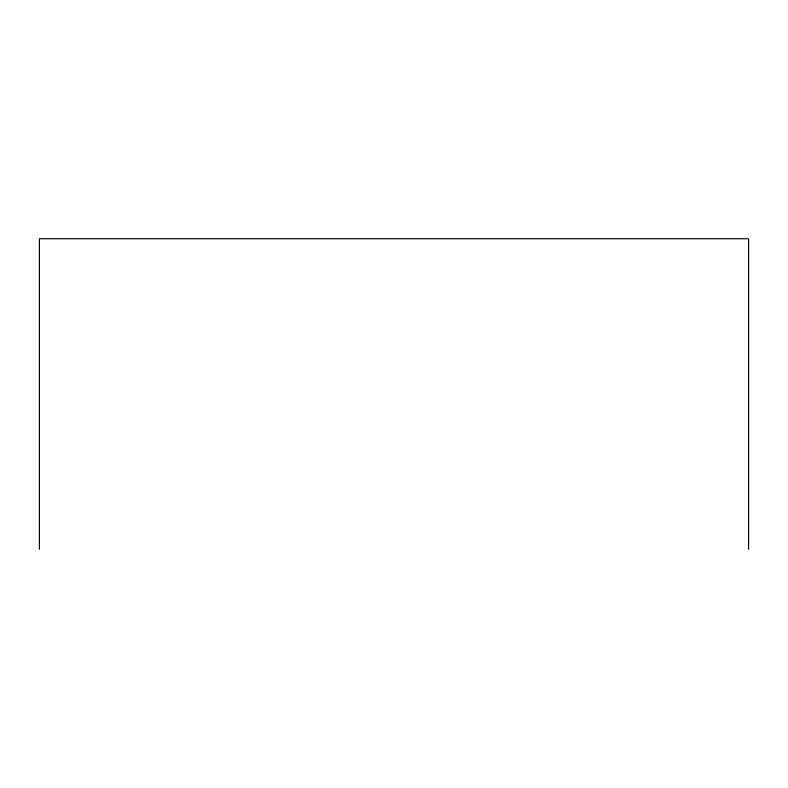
<?xml version="1.0" encoding="UTF-8"?>
<svg xmlns="http://www.w3.org/2000/svg" width="788" height="788" viewBox="0 0 788 788"><rect width="100%" height="100%" fill="white"/><g stroke="black" fill="none" stroke-linecap="round" stroke-linejoin="round"><path stroke-width="1.18" d="M748.6 549.256L748.6 238.744L39.4 238.744L39.4 549.256"/></g></svg>
